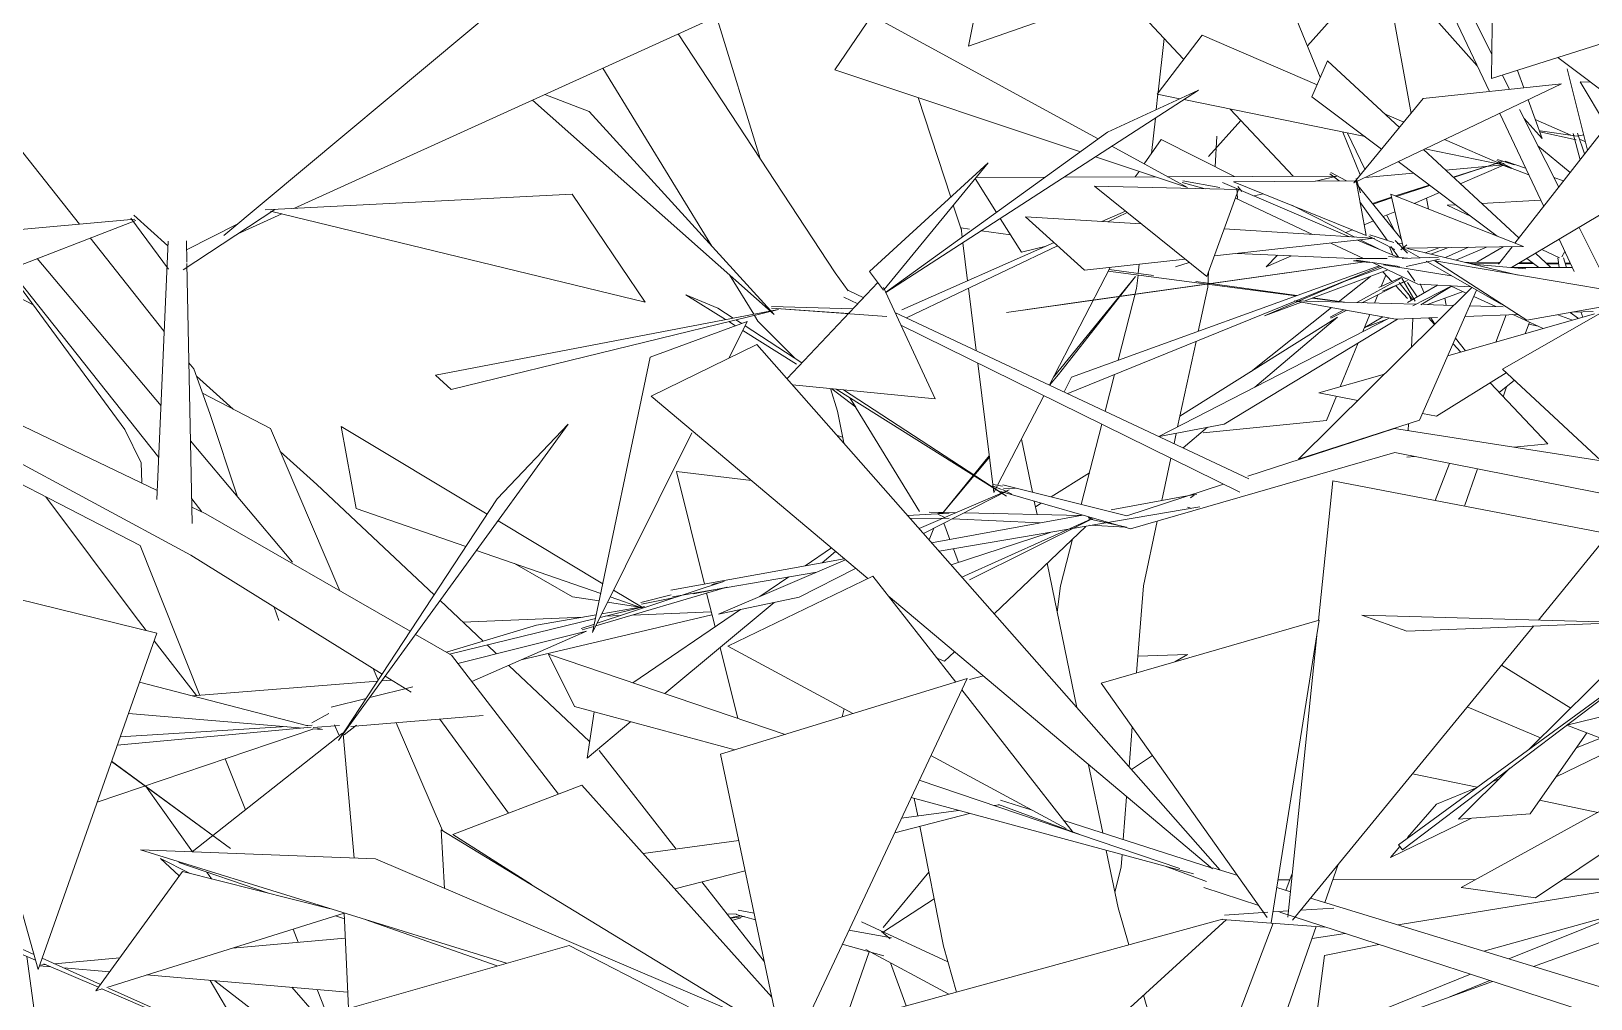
# Model space of a CAD drawing. Header units: millimetres. Extents: x 78096 to 288885, y -20632 to 149556.
# Drawn here: x 250220.4 to 250579.6, y 94686.9 to 94909.9 of the extents above; entities that cross this region are included whole.
import ezdxf

# ---------------------------------------------------------------- set-up
doc = ezdxf.new("R2010")
doc.units = ezdxf.units.MM
doc.layers.add('G-IMPT', color=8, linetype='Continuous', lineweight=9)
doc.layers.add('L-PLNT', color=71, linetype='Continuous', lineweight=9)

# ---------------------------------------------------------------- blocks, each defined once
blk = doc.blocks.new('ZZ-V - Tree Broadleaf 1 - 3dtree rotund SIMPLU-4826059-TOMH A-A')
at = {"layer": 'G-IMPT'}
for p, q in [((24877.66, 94750), (24983.31, 94775.43)), ((24840.82, 94771.62), (24830.44, 94775.29)), ((24891.16, 94773.65), (24830.44, 94775.29)), ((24838.86, 94722.37), (24909.69, 94774.27)), ((24909.7, 94774.27), (24839.78, 94721.27)), ((24840.82, 94771.62), (24891.17, 94773.61)), ((24868.99, 94744.45), (24898.51, 94773.72)), ((24739.51, 94760.7), (24682.76, 94743.28)), ((24739.51, 94760.7), (24697.82, 94671.87)), ((24869.19, 94729.53), (24882.3, 94748.2)), ((24877.66, 94750), (24916.69, 94734.88)), ((24697.44, 94673.7), (24682.76, 94743.28)), ((24852.69, 94728.28), (24864.54, 94740.03)), ((24853.31, 94712.57), (24903.3, 94740.06)), ((24650.77, 94736.14), (24621.06, 94724.76)), ((24650.77, 94736.14), (24694.58, 94687.27)), ((24870.43, 94710.21), (24910.8, 94737.16)), ((24869.19, 94729.53), (24852.69, 94728.28)), ((24619.16, 94712.37), (24618.39, 94725.88)), ((24618.39, 94725.88), (24690.25, 94682.04)), ((24621.06, 94724.76), (24639.17, 94713.22)), ((24838.86, 94722.37), (24839.78, 94721.27)), ((24603.28, 94719.15), (24549.13, 94721.21)), ((24633.47, 94695.11), (24549.13, 94721.21)), ((24603.28, 94719.15), (24696.22, 94679.49)), ((24853.31, 94712.57), (24870.43, 94710.21)), ((24596.04, 94706.7), (24597.02, 94684.68)), ((24600.93, 94705.19), (24631.28, 94694.48)), ((24596.28, 94684.47), (24647.87, 94699.23)), ((24647.87, 94699.23), (24698.46, 94673.17))]:
    blk.add_line(p, q, dxfattribs=at)
blk = doc.blocks.new('ZZ-V - Tree Broadleaf 2 - 3dtree rotund SIMPLU-4826084-TOMH A-A')
at = {"layer": 'G-IMPT'}
for p, q in [((24739.85, 94906.45), (24821.25, 94934.93)), ((24865.72, 94861.04), (24923.17, 94934.71)), ((24860.3, 94898.97), (24860.7, 94930.79)), ((24739.85, 94906.45), (24743.95, 94926.89)), ((24808.81, 94928.9), (24820.89, 94899.27)), ((24839.08, 94922.13), (24857.03, 94901.93)), ((24966.21, 94915.8), (24864.93, 94855.41)), ((24709.1, 94901.02), (24717.62, 94913.54)), ((24717.62, 94913.54), (24769.73, 94885.09)), ((24778.19, 94915.41), (24789.33, 94903.51)), ((24851.82, 94912.99), (24859.84, 94895.98)), ((24855.22, 94914.83), (24860.37, 94904.61)), ((24793.68, 94908.98), (24783.34, 94895.38)), ((24793.68, 94908.98), (24820.16, 94897.56)), ((24860.3, 94898.97), (24891.87, 94908.99)), ((24822.51, 94903.04), (24818.97, 94894.79)), ((24822.51, 94903.04), (24839.1, 94887.7)), ((24890.41, 94892.7), (24875.58, 94903.82)), ((24877.78, 94901.23), (24882.46, 94882.51)), ((24709.1, 94901.02), (24765.62, 94882.12)), ((24876.43, 94897.75), (24828.59, 94874.96)), ((24844.6, 94894.36), (24876.43, 94897.75)), ((24862.81, 94899.76), (24864.46, 94896.47)), ((24866.29, 94900.87), (24867.75, 94896.82)), ((24880.77, 94898.2), (24886.83, 94888.11)), ((24880.77, 94898.2), (24883.15, 94898.15)), ((24639.45, 94894.03), (24695.13, 94844.62)), ((24642.25, 94895.3), (24652.49, 94891.41)), ((24792.86, 94896.32), (24720.8, 94849.65)), ((24771.84, 94886.61), (24792.86, 94896.32)), ((24783.34, 94895.38), (24788.53, 94894.32)), ((24789.47, 94894.13), (24831.18, 94885.6)), ((24818.97, 94894.79), (24834.99, 94882.72)), ((24844.6, 94894.36), (24828.59, 94874.96)), ((24868.73, 94894.08), (24871.95, 94885.15)), ((24695.13, 94844.62), (24652.49, 94891.41)), ((24800.16, 94891.94), (24814.63, 94876.48)), ((24835.69, 94890.86), (24840.13, 94888.94)), ((24862.2, 94890.97), (24872.33, 94869.52)), ((24866.8, 94891.84), (24875.8, 94873.97)), ((24867.84, 94889.78), (24871.95, 94885.15)), ((24878.59, 94885.92), (24870.36, 94889.57)), ((24880.03, 94885.72), (24871.54, 94886.91)), ((24771.84, 94886.61), (24720.77, 94849.71)), ((24772.87, 94883.38), (24790.3, 94873.87)), ((24784.23, 94884.93), (24780.33, 94879.31)), ((24784.23, 94884.93), (24801.11, 94876.43)), ((24826.04, 94886.65), (24830.07, 94876.76)), ((24849.48, 94884.91), (24862.93, 94879.11)), ((24871, 94883.5), (24878.42, 94877.33)), ((24871.45, 94886.7), (24879.78, 94884.87)), ((24879.11, 94886.35), (24880.71, 94880.27)), ((24881.58, 94886.04), (24880.03, 94885.72)), ((24880.16, 94886.42), (24881.76, 94881.61)), ((24881.98, 94884.42), (24880.78, 94884.96)), ((24769.12, 94880.95), (24790.3, 94873.87)), ((24838.83, 94879.84), (24861.63, 94862.66)), ((24844.63, 94882.6), (24866.65, 94862.24)), ((24844.99, 94882.77), (24862.93, 94879.11)), ((24851.59, 94876.16), (24862.96, 94879.91)), ((24861.55, 94880.13), (24865, 94878.31)), ((24861.68, 94880.33), (24865.52, 94879.11)), ((24862.05, 94879.59), (24863.27, 94879.43)), ((24863.47, 94879.91), (24868.16, 94878.34)), ((24717.07, 94854.55), (24744.38, 94879.57)), ((24744.38, 94879.57), (24720.45, 94850.4)), ((24741.61, 94876.18), (24757.5, 94876.25)), ((24761.89, 94876.27), (24782.86, 94876.35)), ((24779.14, 94877.6), (24778.26, 94876.33)), ((24785.72, 94876.36), (24824.66, 94876.52)), ((24819.76, 94875.34), (24824.36, 94876.45)), ((24823.09, 94877.03), (24825.26, 94875.38)), ((24823.32, 94877.33), (24826.92, 94875.39)), ((24842.31, 94877.21), (24831.24, 94876.22)), ((24863.13, 94879.08), (24849.73, 94877.88)), ((24861.42, 94879.41), (24851.52, 94876.23)), ((24853.12, 94874.74), (24863.11, 94879.01)), ((24862.44, 94879.21), (24864.95, 94878.29)), ((24863.11, 94879.02), (24868.88, 94876.82)), ((24874.7, 94876.16), (24876.92, 94875.41)), ((24746.29, 94868.15), (24741.39, 94875.92)), ((24768.89, 94874.16), (24794.73, 94853.34)), ((24768.89, 94874.16), (24802.07, 94873.39)), ((24789.06, 94875), (24794.33, 94873.57)), ((24789.19, 94875.38), (24797.73, 94873.89)), ((24794.73, 94853.34), (24802.07, 94873.39)), ((24827.61, 94862.54), (24798.33, 94875.05)), ((24800.89, 94875.21), (24829.13, 94875.41)), ((24800.89, 94875.21), (24831.42, 94862.83)), ((24801.66, 94873.71), (24801.81, 94871.37)), ((24801.89, 94874.11), (24802.78, 94872.97)), ((24805.63, 94871.93), (24807.73, 94872.44)), ((24831.42, 94862.83), (24829.13, 94875.41)), ((24829.18, 94875.93), (24830.16, 94872.64)), ((24829.25, 94874.75), (24839.52, 94862.05)), ((24845.99, 94874.45), (24838.19, 94871.93)), ((24838.44, 94871.83), (24846.1, 94874.36)), ((24842.53, 94870.21), (24848.32, 94872.69)), ((24819.07, 94863.07), (24801.34, 94871.42)), ((24814.31, 94869.77), (24828.8, 94862.47)), ((24830.01, 94870.56), (24836.29, 94861.72)), ((24837.27, 94871.64), (24832.9, 94870.23)), ((24833.04, 94870.06), (24837.31, 94871.46)), ((24867.69, 94860.26), (24837.1, 94872.36)), ((24840.01, 94859.93), (24837.1, 94872.36)), ((24852.05, 94869.88), (24850.1, 94869.77)), ((24850.1, 94869.77), (24855.63, 94867.18)), ((24871.63, 94870.98), (24858.02, 94870.22)), ((24752.04, 94859.01), (24747.18, 94866.73)), ((24766.55, 94854.81), (24753.01, 94867.15)), ((24779.64, 94865.5), (24753.01, 94867.15)), ((24770.59, 94866.06), (24775.98, 94868.45)), ((24771.91, 94865.98), (24776.39, 94868.12)), ((24830.98, 94865.27), (24833.12, 94866.19)), ((24835.39, 94867.16), (24838.05, 94868.3)), ((24738.15, 94864.55), (24738.41, 94862.46)), ((24738.15, 94864.55), (24740.09, 94864.29)), ((24742.82, 94863.91), (24749.54, 94862.99)), ((24796.48, 94858.11), (24833.4, 94862.19)), ((24832.99, 94862.21), (24798.75, 94864.32)), ((24826.79, 94863.48), (24828.27, 94864.11)), ((24838.71, 94857.81), (24829.47, 94861.75)), ((24830.09, 94861.82), (24834.43, 94859.63)), ((24832.09, 94862.68), (24838.08, 94859.57)), ((24832.29, 94863), (24837.81, 94861.23)), ((24838.13, 94861.69), (24841, 94858.75)), ((24875.9, 94861.95), (24879.39, 94854.55)), ((24880.48, 94864.68), (24887.82, 94850.1)), ((24724.5, 94845.7), (24759.55, 94861.19)), ((24725.54, 94843.87), (24760.34, 94860.47)), ((24738.57, 94861.16), (24739.65, 94852.39)), ((24752.04, 94859.01), (24757.71, 94860.37)), ((24829.89, 94857.44), (24801.73, 94858.69)), ((24808.44, 94855.63), (24811.06, 94858.28)), ((24808.44, 94855.63), (24814.28, 94858.13)), ((24830.83, 94857.54), (24823.32, 94861.07)), ((24836.82, 94860.22), (24837.61, 94858.27)), ((24837.15, 94860.3), (24838.86, 94857.79)), ((24839.77, 94860.97), (24838.57, 94860.91)), ((24840.82, 94860.68), (24839.4, 94859.55)), ((24839.61, 94860.15), (24843.91, 94857.67)), ((24867.69, 94860.26), (24840.01, 94859.93)), ((24866.45, 94853.71), (24841, 94859.82)), ((24848.38, 94860.03), (24845.03, 94858.85)), ((24846.31, 94858.54), (24850.38, 94860.06)), ((24854.99, 94860.11), (24849.7, 94857.73)), ((24859.14, 94860.16), (24852.08, 94857.16)), ((24856.9, 94856.66), (24863.01, 94860.21)), ((24861.96, 94856.23), (24865.09, 94860.23)), ((24870.46, 94858.71), (24874, 94855.44)), ((24871.9, 94859.57), (24875.97, 94857.67)), ((24877.21, 94859.16), (24876.54, 94857.87)), ((24717.07, 94854.55), (24720.29, 94850.2)), ((24830.61, 94856.66), (24748.6, 94845.06)), ((24758.49, 94828.37), (24772.49, 94855.46)), ((24762.71, 94826.38), (24834.74, 94855.7)), ((24763.56, 94830.16), (24834.45, 94855.83)), ((24766.16, 94847.61), (24830.61, 94856.66)), ((24766.55, 94854.81), (24789.74, 94857.37)), ((24772.05, 94854.6), (24815.27, 94848.88)), ((24782.46, 94853.57), (24772.25, 94854.99)), ((24790.65, 94856.63), (24787.51, 94855.62)), ((24790.7, 94856.59), (24787.51, 94855.62)), ((24817.2, 94847.72), (24836.47, 94854.88)), ((24835.32, 94855.42), (24826.73, 94852.39)), ((24832.2, 94856.63), (24828.53, 94856.98)), ((24828.53, 94856.98), (24830.07, 94856.96)), ((24829.14, 94857.1), (24839.1, 94855.67)), ((24829.31, 94857.54), (24836.29, 94857.52)), ((24843.36, 94851.64), (24832.91, 94856.56)), ((24835.44, 94856.09), (24851.05, 94853.56)), ((24836.59, 94858), (24841, 94857.6)), ((24839.76, 94857.5), (24848.08, 94857.85)), ((24848.33, 94857.4), (24840.69, 94855.66)), ((24841, 94854.66), (24842.64, 94852.26)), ((24845.24, 94856.91), (24862.53, 94846.96)), ((24897.61, 94848.45), (24847.28, 94856.96)), ((24847.28, 94856.96), (24868.44, 94843.27)), ((24854.05, 94856.69), (24862.25, 94856.59)), ((24855.06, 94856.45), (24862.09, 94856.39)), ((24855.94, 94856.23), (24868.25, 94855.11)), ((24878.97, 94855.44), (24865, 94855.45)), ((24866.51, 94856.36), (24870.04, 94856.33)), ((24866.82, 94856.54), (24869.8, 94856.51)), ((24868.46, 94857.52), (24871.21, 94855.45)), ((24872.89, 94856.47), (24875.77, 94856.44)), ((24873.07, 94856.31), (24875.79, 94856.28)), ((24875.63, 94857.67), (24875.89, 94855.44)), ((24876.91, 94857.66), (24877.62, 94855.44)), ((24877.31, 94856.42), (24878.51, 94856.41)), ((24877.36, 94856.27), (24878.58, 94856.26)), ((24718.99, 94851.96), (24698.06, 94829.87)), ((24778.33, 94853.38), (24759.42, 94830.17)), ((24778.33, 94853.38), (24760.59, 94830.81)), ((24815.5, 94848.97), (24792.2, 94852.21)), ((24815.99, 94847.75), (24826.73, 94852.39)), ((24829.27, 94847.36), (24839.33, 94852.94)), ((24830.47, 94847.33), (24839.93, 94852.03)), ((24839.84, 94853.3), (24834.4, 94850.85)), ((24841, 94852.45), (24835.24, 94850)), ((24835.27, 94854.44), (24837.38, 94852.19)), ((24838.29, 94851.22), (24841, 94848.32)), ((24842.12, 94848.04), (24839.03, 94852.01)), ((24842.73, 94847.69), (24839.64, 94852.99)), ((24841, 94847.4), (24847.87, 94851.39)), ((24842.18, 94846.59), (24851.17, 94851.22)), ((24855.55, 94850.98), (24843.36, 94851.64)), ((24844.07, 94846.84), (24851.29, 94851.21)), ((24850.86, 94851.23), (24854.48, 94849.56)), ((24682.13, 94846.08), (24674.73, 94849.17)), ((24674.73, 94849.17), (24683.88, 94843.43)), ((24711.13, 94848.62), (24714.33, 94847.05)), ((24712.19, 94850.15), (24715.71, 94848.49)), ((24732.2, 94825.16), (24720.26, 94850.8)), ((24739.86, 94850.7), (24741.64, 94836.29)), ((24766.16, 94847.61), (24748.6, 94845.06)), ((24808, 94844.3), (24815.72, 94847.63)), ((24808, 94844.3), (24816.56, 94847.48)), ((24814.88, 94847.78), (24838.27, 94843.52)), ((24814.88, 94847.78), (24842.9, 94846.96)), ((24855.77, 94850.85), (24815.89, 94811.26)), ((24819.01, 94848.39), (24826.08, 94847.45)), ((24826.48, 94847.44), (24819.19, 94848.46)), ((24841.2, 94849.47), (24841.85, 94847.89)), ((24843.76, 94820.28), (24856.89, 94850.2)), ((24853.8, 94849.88), (24845.55, 94846.88)), ((24856.25, 94848.74), (24861.3, 94846.42)), ((24617.07, 94830.61), (24696.1, 94845.77)), ((24620.71, 94827.35), (24696.1, 94845.77)), ((24682.13, 94846.08), (24685.67, 94843.77)), ((24694.47, 94846.1), (24721.01, 94844.18)), ((24694.52, 94846.47), (24713.27, 94845.93)), ((24721.01, 94844.18), (24694.52, 94846.1)), ((24694.52, 94846.1), (24712.22, 94844.82)), ((24722.92, 94845.1), (24804.46, 94806.74)), ((24783.72, 94816.5), (24836.76, 94843.8)), ((24788.56, 94821.22), (24824.86, 94844.02)), ((24805.78, 94827.85), (24824.86, 94844.02)), ((24823.19, 94843.99), (24826.28, 94845.71)), ((24823.34, 94843.78), (24826.97, 94845.58)), ((24831.11, 94841.64), (24835.28, 94844.07)), ((24838.27, 94843.52), (24847.87, 94843.91)), ((24841.9, 94837.07), (24842.18, 94843.68)), ((24844.63, 94846.91), (24851.6, 94846.7)), ((24847.19, 94842.33), (24845.78, 94843.82)), ((24850.25, 94835.07), (24884.02, 94844.74)), ((24854.24, 94844.16), (24866.31, 94844.64)), ((24855.31, 94846.59), (24863.03, 94846.37)), ((24865.24, 94844.6), (24872.25, 94841.37)), ((24888.82, 94846.88), (24868.44, 94843.27)), ((24875.57, 94844.53), (24878.95, 94843.29)), ((24878.4, 94845.04), (24880.37, 94843.69)), ((24879.08, 94845.16), (24883.73, 94845.34)), ((24880.91, 94845.23), (24881.32, 94843.96)), ((24666.56, 94834.78), (24688.91, 94842.97)), ((24684.62, 94842.97), (24686.19, 94841.98)), ((24688.91, 94842.97), (24684.74, 94834.6)), ((24686.28, 94843.37), (24687.62, 94842.5)), ((24687.89, 94840.92), (24700.27, 94833.14)), ((24688.42, 94841.98), (24701.48, 94833.48)), ((24724.3, 94842.13), (24802.37, 94803.64)), ((24798.76, 94819.37), (24838.63, 94843.54)), ((24836.05, 94843.43), (24831.11, 94841.64)), ((24853.26, 94835.93), (24851.46, 94837.82)), ((24666.56, 94834.78), (24653.28, 94771.34)), ((24741.99, 94833.41), (24745.67, 94803.57)), ((24617.07, 94830.61), (24620.71, 94827.35)), ((24760.59, 94830.81), (24758.53, 94828.34)), ((24761.89, 94826.77), (24763.56, 94830.16)), ((24820.58, 94826.57), (24835.68, 94830.9)), ((24863.73, 94831.2), (24847.68, 94821.15)), ((24732.2, 94825.16), (24699.33, 94828.42)), ((24709.38, 94827.42), (24748.64, 94802.78)), ((24711.04, 94827.26), (24748.64, 94802.78)), ((24746.55, 94805.29), (24757.21, 94825.9)), ((24820.58, 94826.57), (24829.52, 94824.79)), ((24873.31, 94814.77), (24859.97, 94828.84)), ((24595.37, 94818.79), (24628.96, 94798.6)), ((24595.37, 94818.79), (24598.81, 94799.92)), ((24798.76, 94819.37), (24783.8, 94816.46)), ((24789.28, 94813.88), (24794.88, 94818.62)), ((24843.76, 94820.28), (24815.89, 94811.26)), ((24841.09, 94817.87), (24841.16, 94819.43)), ((24844.43, 94821.8), (24847.68, 94821.15)), ((24676.17, 94817.36), (24653.28, 94771.34)), ((24837.94, 94818.37), (24804.22, 94807.36)), ((24885.54, 94810.91), (24837.94, 94818.37)), ((24744.63, 94812.02), (24734.02, 94799)), ((24744.66, 94811.72), (24734.05, 94799)), ((24838.06, 94812.8), (24777.14, 94795.19)), ((24895.77, 94801.4), (24838.06, 94812.8)), ((24842.58, 94811.9), (24840.83, 94811.74)), ((24873.31, 94814.77), (24865.54, 94814.04)), ((24758.89, 94802.59), (24767.69, 94808.12)), ((24728.47, 94795.33), (24749.19, 94804.21)), ((24729.52, 94794.13), (24749.19, 94804.21)), ((24745.39, 94805.15), (24747.42, 94804.27)), ((24745.57, 94805.47), (24747.65, 94805.08)), ((24745.67, 94803.57), (24746.42, 94805.02)), ((24747.72, 94804.27), (24749.84, 94803.21)), ((24776.32, 94798.25), (24747.73, 94805.37)), ((24747.9, 94804.59), (24750.57, 94804.55)), ((24798.56, 94805.51), (24776.32, 94798.25)), ((24777.14, 94795.19), (24747.29, 94803.81)), ((24755.27, 94800.32), (24756.57, 94801.13)), ((24772.75, 94799.6), (24790.22, 94802.79)), ((24790.71, 94802.88), (24792.41, 94803.19)), ((24791.01, 94802.38), (24791.87, 94802.97)), ((24624.06, 94791.12), (24598.81, 94799.92)), ((24631.5, 94797.07), (24655.63, 94782.57)), ((24735.43, 94798.84), (24725.84, 94798.32)), ((24726.45, 94797.62), (24735.44, 94797.68)), ((24730.82, 94799.07), (24736.9, 94798.94)), ((24731.37, 94792.03), (24766.09, 94798.38)), ((24732.77, 94798.61), (24734.38, 94797.86)), ((24732.93, 94798.89), (24735.43, 94798.84)), ((24733.12, 94790.04), (24793.14, 94800.26)), ((24736.18, 94797.54), (24756.26, 94796.58)), ((24738.35, 94784.1), (24768.07, 94797.42)), ((24738.83, 94798.9), (24765.8, 94798.33)), ((24740.09, 94783.5), (24767.91, 94797.29)), ((24767.43, 94797.86), (24768.49, 94797.41)), ((24767.52, 94797.54), (24776.23, 94795.61)), ((24767.73, 94797.86), (24768.16, 94797.41)), ((24790.28, 94800.19), (24790.89, 94800.06)), ((24730.76, 94792.72), (24731.88, 94795.34)), ((24734.2, 94796.52), (24735.58, 94792.8)), ((24735.88, 94786.9), (24758.68, 94794.39)), ((24766.86, 94795.79), (24745.8, 94775.65)), ((24767.79, 94796.03), (24776.02, 94795.63)), ((24655.15, 94780.28), (24626.55, 94790.25)), ((24702.24, 94786.71), (24708.28, 94790.81)), ((24706.13, 94787.41), (24709.24, 94790)), ((24736.4, 94790.6), (24737.57, 94787.46)), ((24648.64, 94779.54), (24635.29, 94787.2)), ((24671.33, 94781.05), (24711.21, 94788.34)), ((24682.31, 94775.54), (24711.53, 94788.07)), ((24654.34, 94773.48), (24683.45, 94783.09)), ((24671.69, 94779.58), (24704.93, 94785.24)), ((24680.72, 94782.39), (24683.55, 94783.11)), ((24691.8, 94779.61), (24698.46, 94784.14)), ((24700.85, 94779.44), (24713.86, 94786.1)), ((24648.64, 94779.54), (24654.8, 94778.59)), ((24654.04, 94772.88), (24684.2, 94781.75)), ((24664.78, 94776.93), (24657.35, 94779.52)), ((24658.12, 94781.08), (24664.94, 94776.98)), ((24664.37, 94778.21), (24671.41, 94780.01)), ((24664.56, 94777.88), (24672.25, 94779.39)), ((24676.53, 94780.23), (24684.31, 94781.75)), ((24682.31, 94775.54), (24700.85, 94779.44)), ((24655, 94774.81), (24665.22, 94777.3)), ((24655.41, 94775.62), (24664.21, 94777.13)), ((24656.73, 94778.29), (24664.17, 94777.14)), ((24662.56, 94759.75), (24687.38, 94776.61)), ((24669.88, 94757.26), (24695.07, 94778.22)), ((24640.38, 94773.05), (24619.66, 94766.76)), ((24620.33, 94766.37), (24653.95, 94774.56)), ((24640.38, 94773.05), (24654.13, 94775.4)), ((24650.68, 94772.27), (24653.68, 94773.26)), ((24650.86, 94771.94), (24653.57, 94772.74)), ((24651.84, 94771.62), (24622.27, 94764.18)), ((24625.5, 94760), (24651.84, 94771.62)), ((24732.56, 94765.45), (24734.35, 94764.7)), ((24736.65, 94766.9), (24734.35, 94764.7)), ((24740.09, 94760.53), (24743.28, 94761.31)), ((24653.67, 94753.07), (24651.99, 94742.39)), ((24651.99, 94742.39), (24662.09, 94750.79))]:
    blk.add_line(p, q, dxfattribs=at)
blk = doc.blocks.new('ZZ-V - Tree Broadleaf 2 - 3dtree rotund SIMPLU-4826109-TOMH A-A')
at = {"layer": 'G-IMPT'}
for p, q in [((24664.99, 94943.57), (24568.31, 94862.81)), ((24710.79, 94926.44), (24584.46, 94869.05)), ((24834.65, 94925.31), (24817.93, 94906.54)), ((24835.67, 94924.58), (24841.8, 94890.97)), ((24691.85, 94880.56), (24681.84, 94913.29)), ((24709.16, 94854.21), (24673.01, 94909.27)), ((24783.56, 94895.87), (24784.91, 94908.23)), ((24680.76, 94860.38), (24655.63, 94901.38)), ((24735.75, 94871.66), (24728.3, 94894.6)), ((24783.11, 94891.82), (24783.5, 94895.35)), ((24535.11, 94865.4), (24516.83, 94888.56)), ((24782, 94881.73), (24782.9, 94889.87)), ((24802.59, 94889.35), (24795.14, 94880.99)), ((24796.64, 94878.68), (24797.07, 94885.72)), ((24827.15, 94886.42), (24831.16, 94878.08)), ((24580.06, 94868.82), (24559.01, 94854.9)), ((24577.89, 94868.71), (24648.54, 94872.35)), ((24665.38, 94847.43), (24648.54, 94872.35)), ((24738.21, 94864.07), (24736.36, 94869.78)), ((24845.36, 94871.42), (24845.82, 94868.92)), ((24472.04, 94859.7), (24547.84, 94866.55)), ((24480.84, 94840.28), (24548.06, 94866.31)), ((24546.89, 94866.82), (24555.62, 94855.03)), ((24547.58, 94867.49), (24555.48, 94860.41)), ((24571.58, 94865.54), (24559.77, 94859.53)), ((24581.68, 94867.79), (24571.54, 94863.18)), ((24665.38, 94847.43), (24579.08, 94868.42)), ((24836.24, 94867.52), (24837.92, 94864.03)), ((24554.62, 94840.69), (24537.59, 94862.26)), ((24555.53, 94861.54), (24552.92, 94801.97)), ((24559.72, 94861.57), (24559.82, 94856.7)), ((24545.51, 94818.13), (24518.55, 94854.88)), ((24518.96, 94855.04), (24553.35, 94811.68)), ((24525.31, 94857.5), (24553.87, 94823.55)), ((24559.83, 94856.37), (24561.06, 94796.43)), ((24778.97, 94854.11), (24779.2, 94856.2)), ((24794.95, 94850.9), (24795.17, 94854.54)), ((24524.46, 94846.82), (24513.08, 94852.77)), ((24690.39, 94844.68), (24684.82, 94853.77)), ((24712.14, 94850.08), (24709.16, 94854.21)), ((24778.58, 94850.62), (24778.92, 94853.69)), ((24792.76, 94840.73), (24794.95, 94850.9)), ((24825.03, 94847.49), (24832.46, 94853.39)), ((24834.94, 94851.09), (24836, 94853.67)), ((24841, 94851.96), (24843.17, 94848.66)), ((24843.86, 94851.68), (24844.84, 94849.63)), ((24774.34, 94834.07), (24778.58, 94850.62)), ((24833.37, 94847.24), (24834.15, 94849.16)), ((24849.57, 94848.34), (24849.86, 94846.75)), ((24862.87, 94831.99), (24890.11, 94847.63)), ((24691.37, 94843.08), (24690.55, 94844.42)), ((24804.93, 94831.5), (24823.45, 94846.22)), ((24830.67, 94840.67), (24832.29, 94844.61)), ((24846.34, 94843.84), (24847.28, 94842.42)), ((24863.73, 94844.54), (24861.32, 94838.24)), ((24699.92, 94834.5), (24691.37, 94843.08)), ((24869.03, 94842.85), (24868.09, 94840.18)), ((24868.88, 94842.4), (24871.08, 94841.9)), ((24666.79, 94825.78), (24691.13, 94837.73)), ((24797.82, 94716.55), (24691.13, 94837.73)), ((24788.01, 94818.71), (24792.26, 94838.41)), ((24825.48, 94827.98), (24829.61, 94838.07)), ((24852.04, 94839.15), (24854.36, 94836.25)), ((24561.44, 94832.06), (24560.3, 94833.49)), ((24565.11, 94821.78), (24561.44, 94832.06)), ((24570.49, 94822.79), (24562.02, 94830.42)), ((24771.33, 94822.32), (24773.5, 94830.77)), ((24865.61, 94829.45), (24862.09, 94826.6)), ((24862.87, 94831.99), (24910.5, 94787.7)), ((24553.02, 94804.05), (24502.9, 94828.1)), ((24579.06, 94818.31), (24563.43, 94826.47)), ((24666.79, 94825.78), (24716.67, 94783.74)), ((24709.68, 94822.33), (24708.08, 94827.55)), ((24708.38, 94827.52), (24713.91, 94823.25)), ((24822.29, 94820.19), (24824.58, 94825.77)), ((24863.79, 94827.98), (24862.98, 94825.67)), ((24711.13, 94815.02), (24709.68, 94822.33)), ((24713.91, 94823.25), (24712.56, 94825.41)), ((24712.56, 94825.41), (24728.54, 94799.21)), ((24560.76, 94789.14), (24504.24, 94819.66)), ((24565.11, 94821.78), (24571.5, 94802.6)), ((24647.65, 94819.32), (24595.9, 94748.02)), ((24647.65, 94819.32), (24631.3, 94802.16)), ((24765.83, 94800.86), (24770.56, 94819.32)), ((24822.29, 94820.19), (24793.92, 94817.36)), ((24549.07, 94791.4), (24500.79, 94816.3)), ((24549.27, 94810.45), (24545.51, 94818.13)), ((24560.67, 94815.47), (24584.18, 94787.52)), ((24595.06, 94780.92), (24579.06, 94818.31)), ((24709.65, 94816.71), (24710.87, 94816.34)), ((24754.58, 94803.66), (24752.05, 94815.92)), ((24787.19, 94814.86), (24787.69, 94817.22)), ((24589.73, 94805.44), (24581.32, 94813.02)), ((24784.36, 94801.72), (24786.46, 94811.48)), ((24549.27, 94810.45), (24549.46, 94805.92)), ((24672.57, 94808.41), (24689.87, 94806.33)), ((24672.57, 94808.41), (24679.02, 94782.46)), ((24850.63, 94810.31), (24847.36, 94801.76)), ((24857.12, 94809.03), (24854.09, 94800.46)), ((24616.75, 94779.98), (24589.73, 94805.44)), ((24823.76, 94806.31), (24820.45, 94774.13)), ((24823.76, 94806.31), (24887.37, 94794.04)), ((24547.91, 94775.11), (24527.38, 94802.58)), ((24560.95, 94802.1), (24563.31, 94799.11)), ((24594.76, 94746.45), (24631.3, 94802.16)), ((24755.64, 94798.54), (24755.01, 94801.58)), ((24564.21, 94798.68), (24560.98, 94800.23)), ((24611.25, 94771.6), (24564.21, 94798.68)), ((24780.13, 94782.12), (24783.33, 94796.98)), ((24887.37, 94794.04), (24871.11, 94774.19)), ((24562.83, 94756.85), (24549.07, 94791.4)), ((24761.01, 94782.05), (24763.78, 94792.84)), ((24604.79, 94761.74), (24560.76, 94789.14)), ((24764.81, 94754.05), (24757.96, 94787.28)), ((24552.91, 94771.17), (24500.11, 94784.19)), ((24525.56, 94693.69), (24500.11, 94784.19)), ((24684.44, 94768.19), (24717.82, 94784.3)), ((24717.82, 94784.3), (24736.9, 94759.9)), ((24679.54, 94780.38), (24681.47, 94772.6)), ((24721.33, 94779.81), (24796.05, 94716.83)), ((24760.28, 94776.02), (24761.01, 94782.05)), ((24778.54, 94762.03), (24780.13, 94782.12)), ((24579.97, 94777.18), (24581, 94774.07)), ((24628.07, 94769.31), (24618.14, 94778.67)), ((24636.84, 94765), (24680.77, 94775.42)), ((24680.6, 94776.11), (24662.46, 94775.35)), ((24550.49, 94771.76), (24547.91, 94775.11)), ((24651.07, 94774.88), (24623.39, 94773.72)), ((24659.66, 94775.24), (24656.15, 94775.09)), ((24770.43, 94759.69), (24820.61, 94774.18)), ((24820.61, 94774.18), (24809.59, 94704.4)), ((24869.95, 94772.77), (24814.47, 94705.03)), ((24552.91, 94771.17), (24525.56, 94693.69)), ((24562.05, 94756.79), (24552.29, 94769.43)), ((24620.78, 94766.12), (24612.49, 94770.88)), ((24631.15, 94766.42), (24628.96, 94768.47)), ((24820.17, 94771.41), (24813.41, 94705.76)), ((24645.46, 94734.11), (24620.78, 94766.12)), ((24643.12, 94766.36), (24649.12, 94754.3)), ((24643.12, 94766.36), (24697.6, 94747.84)), ((24682.65, 94767.89), (24686.71, 94751.54)), ((24684.44, 94768.19), (24713.25, 94752.64)), ((24790.29, 94766.24), (24778.84, 94765.86)), ((24790.29, 94766.24), (24787.41, 94764.59)), ((24603.87, 94760.33), (24602.72, 94763.03)), ((24611.51, 94757.55), (24605.52, 94761.28)), ((24652.59, 94746.21), (24633.98, 94763.74)), ((24862.62, 94763.82), (24878.55, 94753.93)), ((24587.71, 94749.82), (24548.92, 94759.87)), ((24561.11, 94756.71), (24603.71, 94760.1)), ((24601.94, 94756.34), (24611.9, 94758.79)), ((24604.73, 94760.18), (24607, 94760.36)), ((24738.29, 94758.12), (24763.97, 94725.27)), ((24770.43, 94759.69), (24808.68, 94705.69)), ((24593.03, 94754.15), (24601.11, 94756.13)), ((24649.12, 94754.3), (24686.06, 94744.29)), ((24854.74, 94754.2), (24871.58, 94747.02)), ((24546.37, 94752.65), (24586.64, 94749.32)), ((24588.64, 94750.54), (24592.56, 94752.63)), ((24597.6, 94749.63), (24628.11, 94752.18)), ((24618.69, 94725.7), (24608.07, 94750.5)), ((24633.88, 94729.67), (24618.11, 94751.34)), ((24711.19, 94753.76), (24710.74, 94751.87)), ((24589.06, 94749.12), (24539.16, 94732.22)), ((24543.8, 94745.35), (24588.45, 94749.49)), ((24544.47, 94747.27), (24582.89, 94749.63)), ((24561.05, 94720.76), (24595.67, 94748.13)), ((24587.39, 94749.91), (24588.72, 94749.99)), ((24588.73, 94749.15), (24591.06, 94748.95)), ((24588.94, 94749.47), (24594.99, 94749.89)), ((24591.06, 94748.95), (24589.88, 94749.26)), ((24594.8, 94747.78), (24593.84, 94750.04)), ((24595.85, 94747.95), (24594.76, 94746.45)), ((24598.33, 94719.34), (24595.85, 94747.95)), ((24596.04, 94747.75), (24598.93, 94750.01)), ((24776.83, 94740.4), (24777.56, 94749.62)), ((24879.87, 94744.74), (24885.44, 94746.98)), ((24672.53, 94721.43), (24654.76, 94744.16)), ((24875.18, 94738.07), (24889.93, 94745.25)), ((24545.3, 94739.49), (24542.47, 94741.58)), ((24569.84, 94721.53), (24542.5, 94741.67)), ((24573.33, 94730.46), (24568.65, 94742.21)), ((24731.18, 94742.97), (24762.38, 94726.13)), ((24770.77, 94725.14), (24767.52, 94740.87)), ((24777.38, 94739.76), (24782.27, 94742.97)), ((24545.3, 94739.49), (24569.84, 94721.53)), ((24561.1, 94720.8), (24550.27, 94735.98)), ((24728.53, 94737.32), (24788.5, 94716.93)), ((24842.12, 94738.79), (24857.02, 94735.68)), ((24860.46, 94736.94), (24862.08, 94737.59)), ((24726.65, 94733.3), (24791.66, 94715.69)), ((24728.17, 94729.05), (24727.37, 94733.1)), ((24747.25, 94732.73), (24754.49, 94730.39)), ((24775.5, 94723.61), (24776.28, 94733.49)), ((24847.65, 94731.79), (24856.66, 94735.42)), ((24871.4, 94732.67), (24884.77, 94729.88)), ((24722.85, 94725.2), (24740.09, 94729.61)), ((24737.56, 94730.34), (24724.41, 94728.54)), ((24746.97, 94731.63), (24745.75, 94731.46)), ((24746.73, 94731.72), (24765.5, 94724.75)), ((24847.65, 94731.79), (24841, 94724.1)), ((24734.12, 94699.06), (24728.64, 94726.68)), ((24761.82, 94728.02), (24795.75, 94717.08)), ((24837.03, 94719.49), (24855.53, 94728.5)), ((24961.1, 94727.27), (24870.02, 94694.35)), ((24686.95, 94723.4), (24664.9, 94720.38)), ((24839.18, 94721.98), (24837.03, 94719.49)), ((24560.47, 94715.86), (24553.75, 94719.24)), ((24553.75, 94719.24), (24558.09, 94715.23)), ((24557.96, 94718.31), (24578.63, 94711.27)), ((24774.32, 94707.9), (24771.59, 94721.12)), ((24775, 94717.35), (24775.22, 94720.14)), ((24934.34, 94719.44), (24838.79, 94703.95)), ((24858.54, 94697.88), (24935.71, 94719.44)), ((24524.6, 94697.12), (24482.01, 94716.33)), ((24538.87, 94688.75), (24558.85, 94716.27)), ((24592.9, 94707.67), (24558.85, 94716.27)), ((24565.53, 94714.58), (24564.45, 94716.1)), ((24672.19, 94712.24), (24688.43, 94716.4)), ((24730.74, 94716.09), (24720.17, 94703.37)), ((24773.59, 94711.43), (24775, 94717.35)), ((24785.14, 94717.46), (24794.66, 94713.92)), ((24796.16, 94717.06), (24801.87, 94715.3)), ((24814.44, 94715.76), (24812.96, 94711.89)), ((24824.99, 94717.87), (24821.91, 94709.14)), ((24856.67, 94714.42), (24823.75, 94714.36)), ((24887.6, 94714.48), (24876.8, 94714.46)), ((24524.97, 94695.8), (24483.66, 94713.54)), ((24692.86, 94695.42), (24678.46, 94713.85)), ((24794.03, 94712.59), (24806.73, 94708.45)), ((24810.88, 94712.53), (24814.01, 94711.57)), ((24813.9, 94714.34), (24811.16, 94714.33)), ((24686.79, 94707.35), (24690.48, 94706.68)), ((24720.26, 94702.33), (24731.95, 94709.99)), ((24776.79, 94699.37), (24774.32, 94707.9)), ((24809.99, 94706.94), (24813.49, 94707.16)), ((24816.37, 94707.35), (24824.01, 94707.84)), ((24818.66, 94710.14), (24938.43, 94673.31)), ((24596.04, 94706.64), (24541.4, 94689.55)), ((24594.05, 94706.02), (24596.1, 94705.32)), ((24686.4, 94706.42), (24684.18, 94706.52)), ((24684.94, 94705.55), (24687.51, 94706.12)), ((24688.33, 94705.9), (24684.99, 94705.49)), ((24685.38, 94704.99), (24687.39, 94705.55)), ((24686.36, 94706.34), (24690.82, 94705.1)), ((24715.23, 94704.65), (24735.13, 94695.47)), ((24798.35, 94705.3), (24720.82, 94683.98)), ((24754.03, 94663.86), (24799.28, 94705.21)), ((24810.06, 94704.32), (24793.4, 94660.79)), ((24798.29, 94705.18), (24821.88, 94703.46)), ((24798.84, 94706.22), (24808.83, 94706.86)), ((24819.96, 94703.6), (24801.87, 94652.29)), ((24811.56, 94706.88), (24918.26, 94672.11)), ((24864.29, 94696.11), (24891.54, 94707.1)), ((24596.3, 94700.88), (24570.34, 94698.6)), ((24585.48, 94699.93), (24584.28, 94702.96)), ((24712.3, 94702.73), (24722.1, 94700.95)), ((24719.78, 94702.42), (24721.83, 94700.77)), ((24818.99, 94700.84), (24826.62, 94701.97)), ((24522.94, 94696.67), (24537.72, 94588.29)), ((24709.03, 94675.12), (24717, 94697.76)), ((24710.79, 94699.5), (24720.36, 94696.82)), ((24716.22, 94698.3), (24735.34, 94687.97)), ((24737.11, 94688.45), (24734.12, 94699.06)), ((24819.41, 94678.02), (24821.86, 94696.89)), ((24834.39, 94699.44), (24821.86, 94696.89)), ((24525.86, 94694.52), (24528.47, 94694.29)), ((24527.26, 94694.81), (24525.92, 94694.7)), ((24539.93, 94690.21), (24526.48, 94696.27)), ((24539.47, 94689.57), (24526.86, 94694.98)), ((24544.36, 94696.32), (24529.31, 94694.99)), ((24531.42, 94694.04), (24542.05, 94693.14)), ((24721.92, 94695.23), (24725.49, 94685.26)), ((24540.32, 94689.21), (24538.87, 94688.75)), ((24554.7, 94683.03), (24540.21, 94689.25)), ((24554.96, 94683.43), (24541.81, 94689.36)), ((24550.56, 94692.41), (24596.85, 94688.46)), ((24565.16, 94691.16), (24571.26, 94680.84)), ((24566.28, 94691.07), (24580.49, 94680.04)), ((24589.74, 94683.01), (24583.98, 94689.56)), ((24860.54, 94690.92), (24808.91, 94672.26)), ((24819.41, 94678.02), (24855.49, 94692.56)), ((24859.93, 94691.12), (24850.72, 94687.37)), ((24593.53, 94679.71), (24589.81, 94689.06)), ((24789.88, 94654.25), (24780.17, 94687.74))]:
    blk.add_line(p, q, dxfattribs=at)

msp = doc.modelspace()

# ---------------------------------------------------------------- block references
at = {"layer": 'L-PLNT'}
for name in ['ZZ-V - Tree Broadleaf 1 - 3dtree rotund SIMPLU-4826059-TOMH A-A', 'ZZ-V - Tree Broadleaf 2 - 3dtree rotund SIMPLU-4826109-TOMH A-A', 'ZZ-V - Tree Broadleaf 2 - 3dtree rotund SIMPLU-4826084-TOMH A-A']:
    msp.add_blockref(name, (225696.455, 0), dxfattribs=at)

doc.saveas('drawing.dxf')
